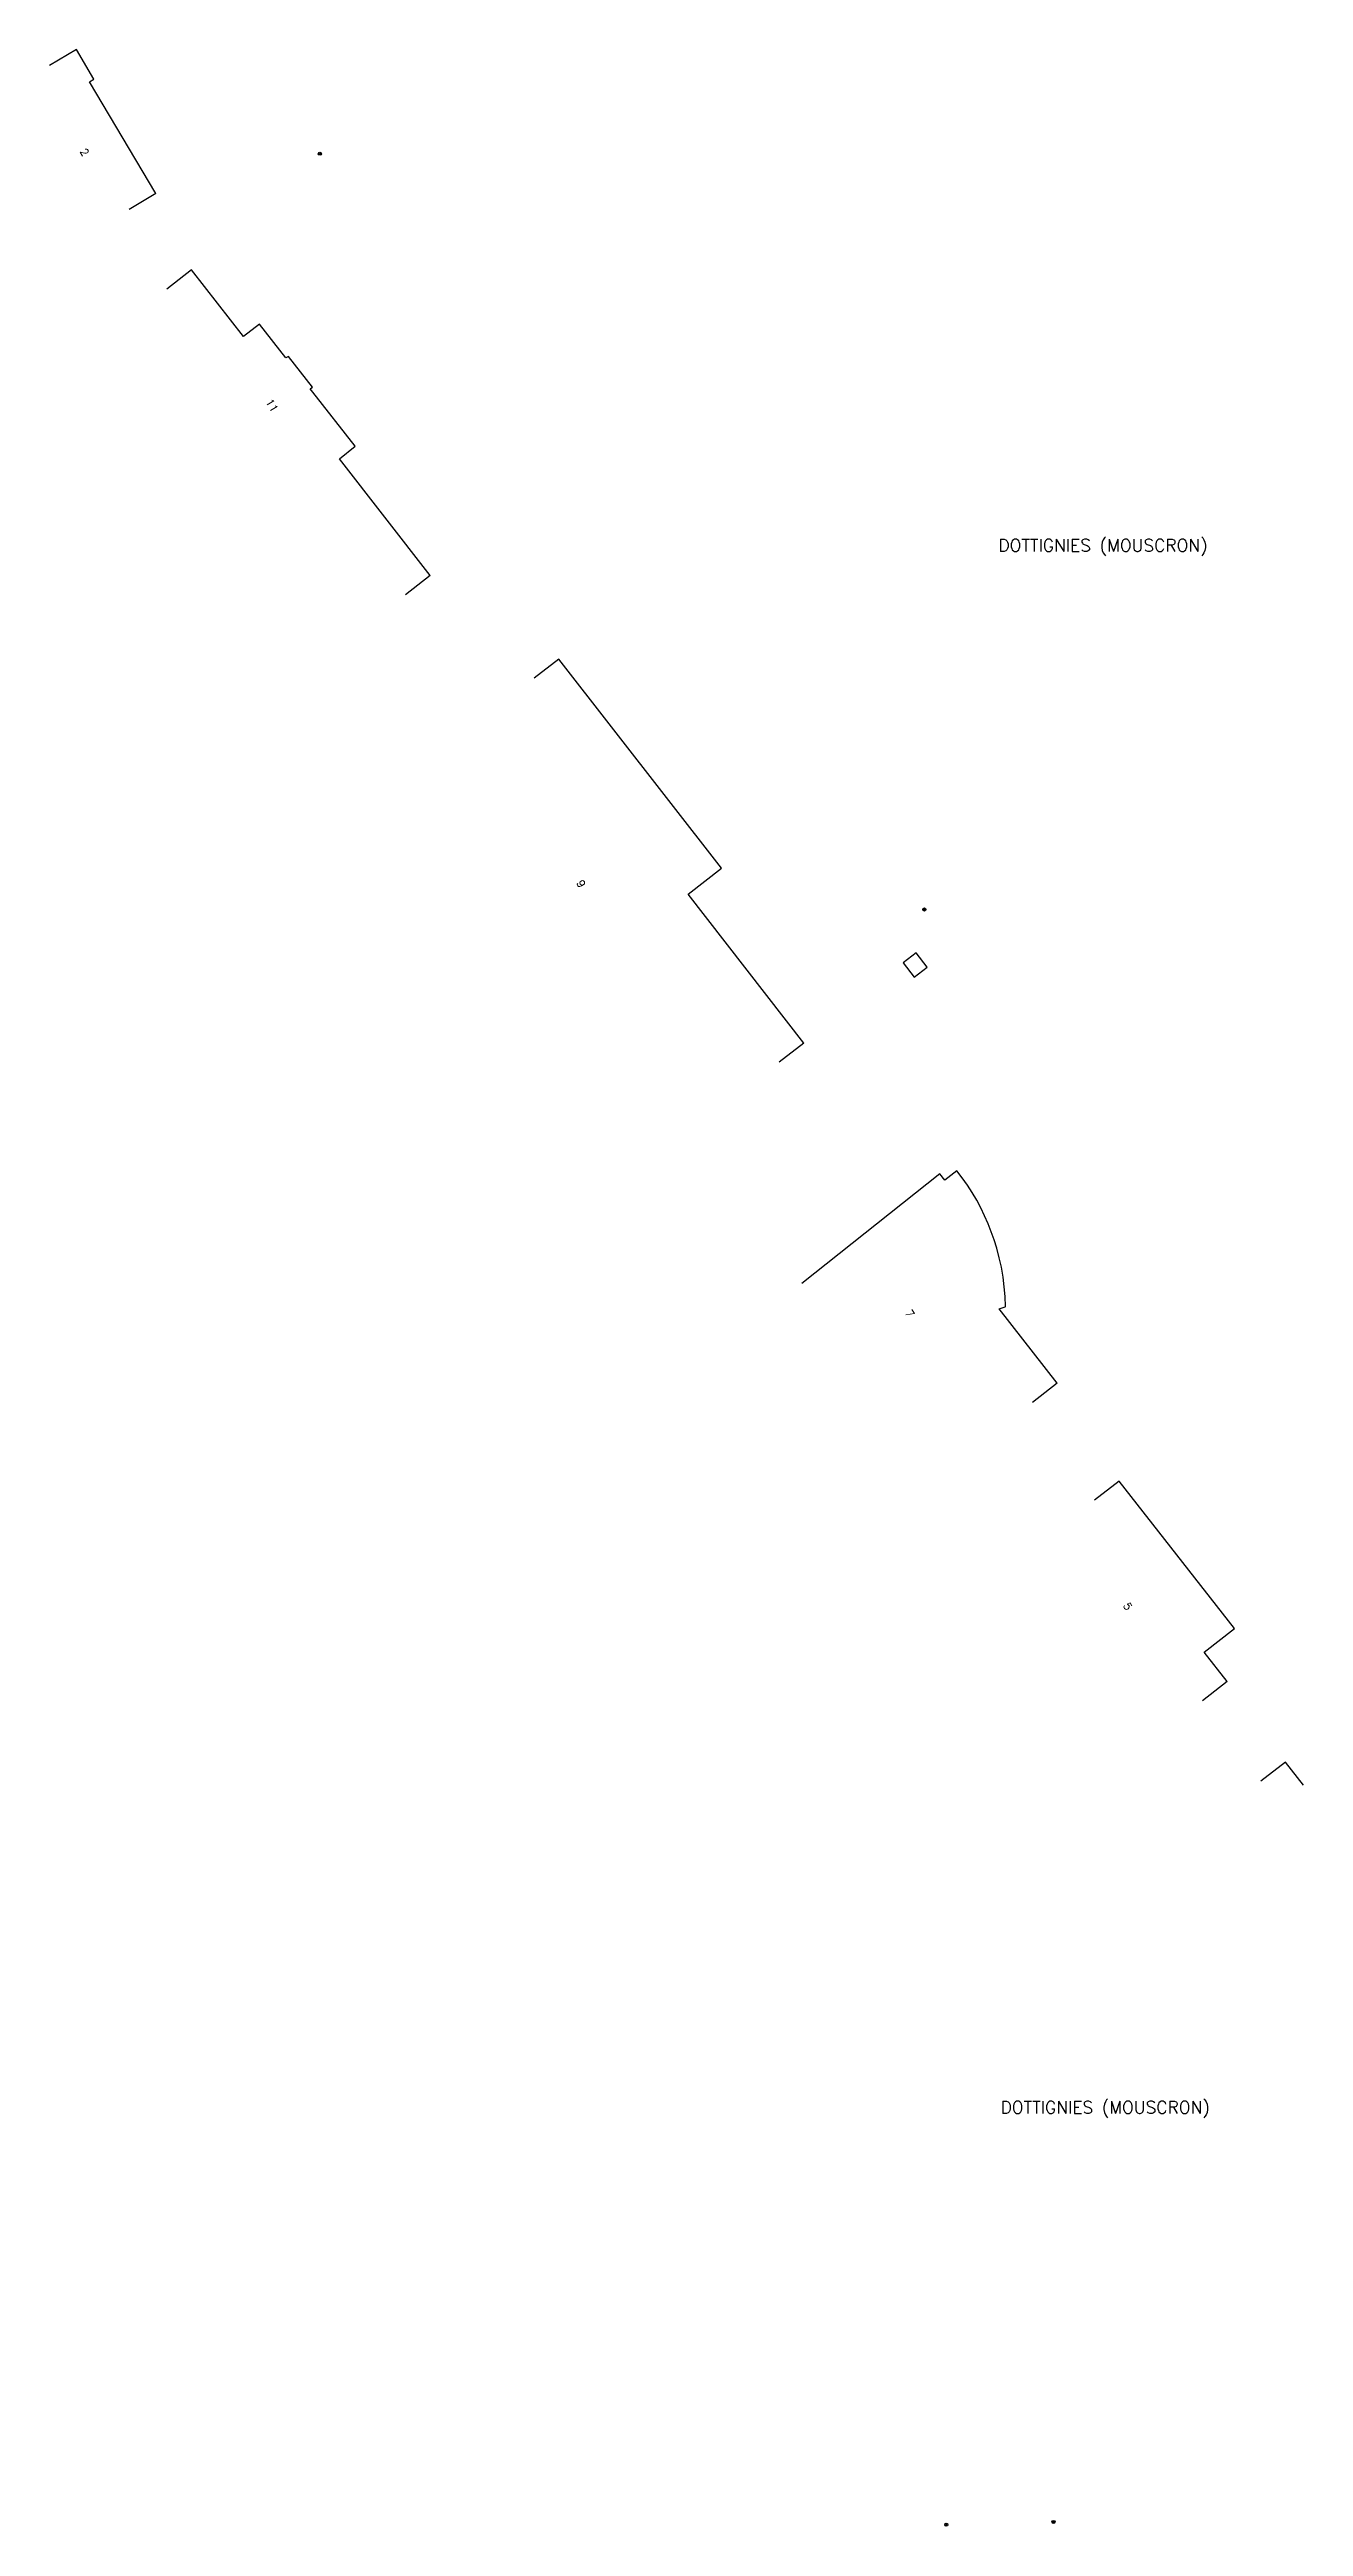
# Model space of a CAD drawing. Header units: millimetres. Extents: x 75000 to 76000, y 157000 to 157843.
# Drawn here: x 75799.1 to 76000, y 157446.1 to 157842.9 of the extents above; entities that cross this region are included whole.
import ezdxf
from ezdxf.enums import TextEntityAlignment as Align

# ---------------------------------------------------------------- set-up
doc = ezdxf.new("R2010")
doc.units = ezdxf.units.MM
doc.layers.get('0').update_dxf_attribs({"linetype": 'CONTINUOUS'})
for name, color, linetype in [('W0100', 7, 'CONTINUOUS'), ('W0439', 7, 'CONTINUOUS'), ('W0856', 7, 'CONTINUOUS'), ('W0980', 7, 'CONTINUOUS'), ('W0991', 7, 'CONTINUOUS')]:
    doc.layers.add(name, color=color, linetype=linetype)
doc.styles.get("Standard").update_dxf_attribs({"font": 'romans.shx', "width": 0.85})

# ---------------------------------------------------------------- blocks, each defined once
blk = doc.blocks.new('T856')
for p, q in [((-0.125, 0), (0.125, 0)), ((0, 0.125), (0, -0.125))]:
    blk.add_line(p, q)
blk.add_ellipse((0, 0), major_axis=(-0.177, 0.177), ratio=1, start_param=3.9269908, end_param=10.2101761)

msp = doc.modelspace()

# ---------------------------------------------------------------- linework, layer by layer
at = {"layer": 'W0100'}
for points in [[(75803.45, 157842.91), (75799.14, 157840.37)], [(75816.18, 157819.84), (75805.53, 157837.74), (75806.23, 157838.17), (75803.45, 157842.91)], [(75816.18, 157819.84), (75811.88, 157817.29)], [(75821.87, 157807.6), (75817.93, 157804.52)], [(75860.1, 157758.63), (75845.58, 157777.33), (75848.09, 157779.35), (75841.3, 157788.03), (75840.9, 157788.54), (75841.27, 157788.83), (75837.39, 157793.75), (75837, 157793.5), (75832.78, 157798.91), (75830.21, 157796.91), (75821.87, 157807.6)], [(75860.1, 157758.63), (75856.15, 157755.56)], [(75880.71, 157745.24), (75876.77, 157742.17)], [(75919.99, 157683.74), (75901.46, 157707.58), (75906.78, 157711.75), (75880.71, 157745.24)], [(75919.99, 157683.74), (75916.04, 157680.68)], [(75960.54, 157629.24), (75951.26, 157641.18), (75952.2, 157641.47), (75952.26, 157641.53), (75952.2, 157643.11), (75952.07, 157644.68), (75951.88, 157646.25), (75951.61, 157647.81), (75951.28, 157649.35), (75950.87, 157650.88), (75950.46, 157652.21), (75950, 157653.51), (75949.49, 157654.8), (75948.93, 157656.07), (75948.33, 157657.32), (75947.67, 157658.54), (75946.94, 157659.77), (75946.17, 157660.98), (75945.34, 157662.15), (75944.48, 157663.29), (75942.55, 157661.76), (75941.74, 157662.77), (75919.65, 157645.19)], [(75960.54, 157629.24), (75956.59, 157626.17)], [(75970.46, 157613.57), (75966.52, 157610.49)], [(75987.79, 157581.46), (75984.11, 157586.16), (75988.93, 157589.96), (75970.46, 157613.57)], [(75987.79, 157581.46), (75983.85, 157578.38)], [(75997.12, 157568.55), (75993.18, 157565.47)], [(76000, 157564.85), (75997.12, 157568.55)]]:
    msp.add_lwpolyline(points, dxfattribs=at)
at = {"layer": 'W0439'}
msp.add_lwpolyline([(75937.64, 157694.27), (75939.72, 157695.88), (75937.95, 157698.2), (75935.86, 157696.57)], close=True, dxfattribs=at)

# ---------------------------------------------------------------- block references
at = {"layer": 'W0856'}
for p in [(75842.43, 157826.22), (75842.43, 157826.22), (75939.28, 157705.13), (75939.28, 157705.13), (75942.79, 157446.36), (75959.95, 157446.8), (75959.95, 157446.8)]:
    msp.add_blockref('T856', p, dxfattribs=at)

# ---------------------------------------------------------------- texts
at = {"layer": 'W0980'}
for p in [(75967.89, 157763.33), (75968.24, 157513.09)]:
    msp.add_text('DOTTIGNIES (MOUSCRON)', height=2, dxfattribs=at).set_placement(p, align=Align.MIDDLE)
at = {"layer": 'W0991'}
for s, p in [('2', (75804.21, 157826.16)), ('11', (75834.25, 157785.58)), ('9', (75883.75, 157708.94)), ('7', (75936.41, 157640.08)), ('5', (75971.32, 157593.18))]:
    msp.add_text(s, height=1.25, rotation=300.7625, dxfattribs=at).set_placement(p, align=Align.CENTER)

doc.saveas('drawing.dxf')
